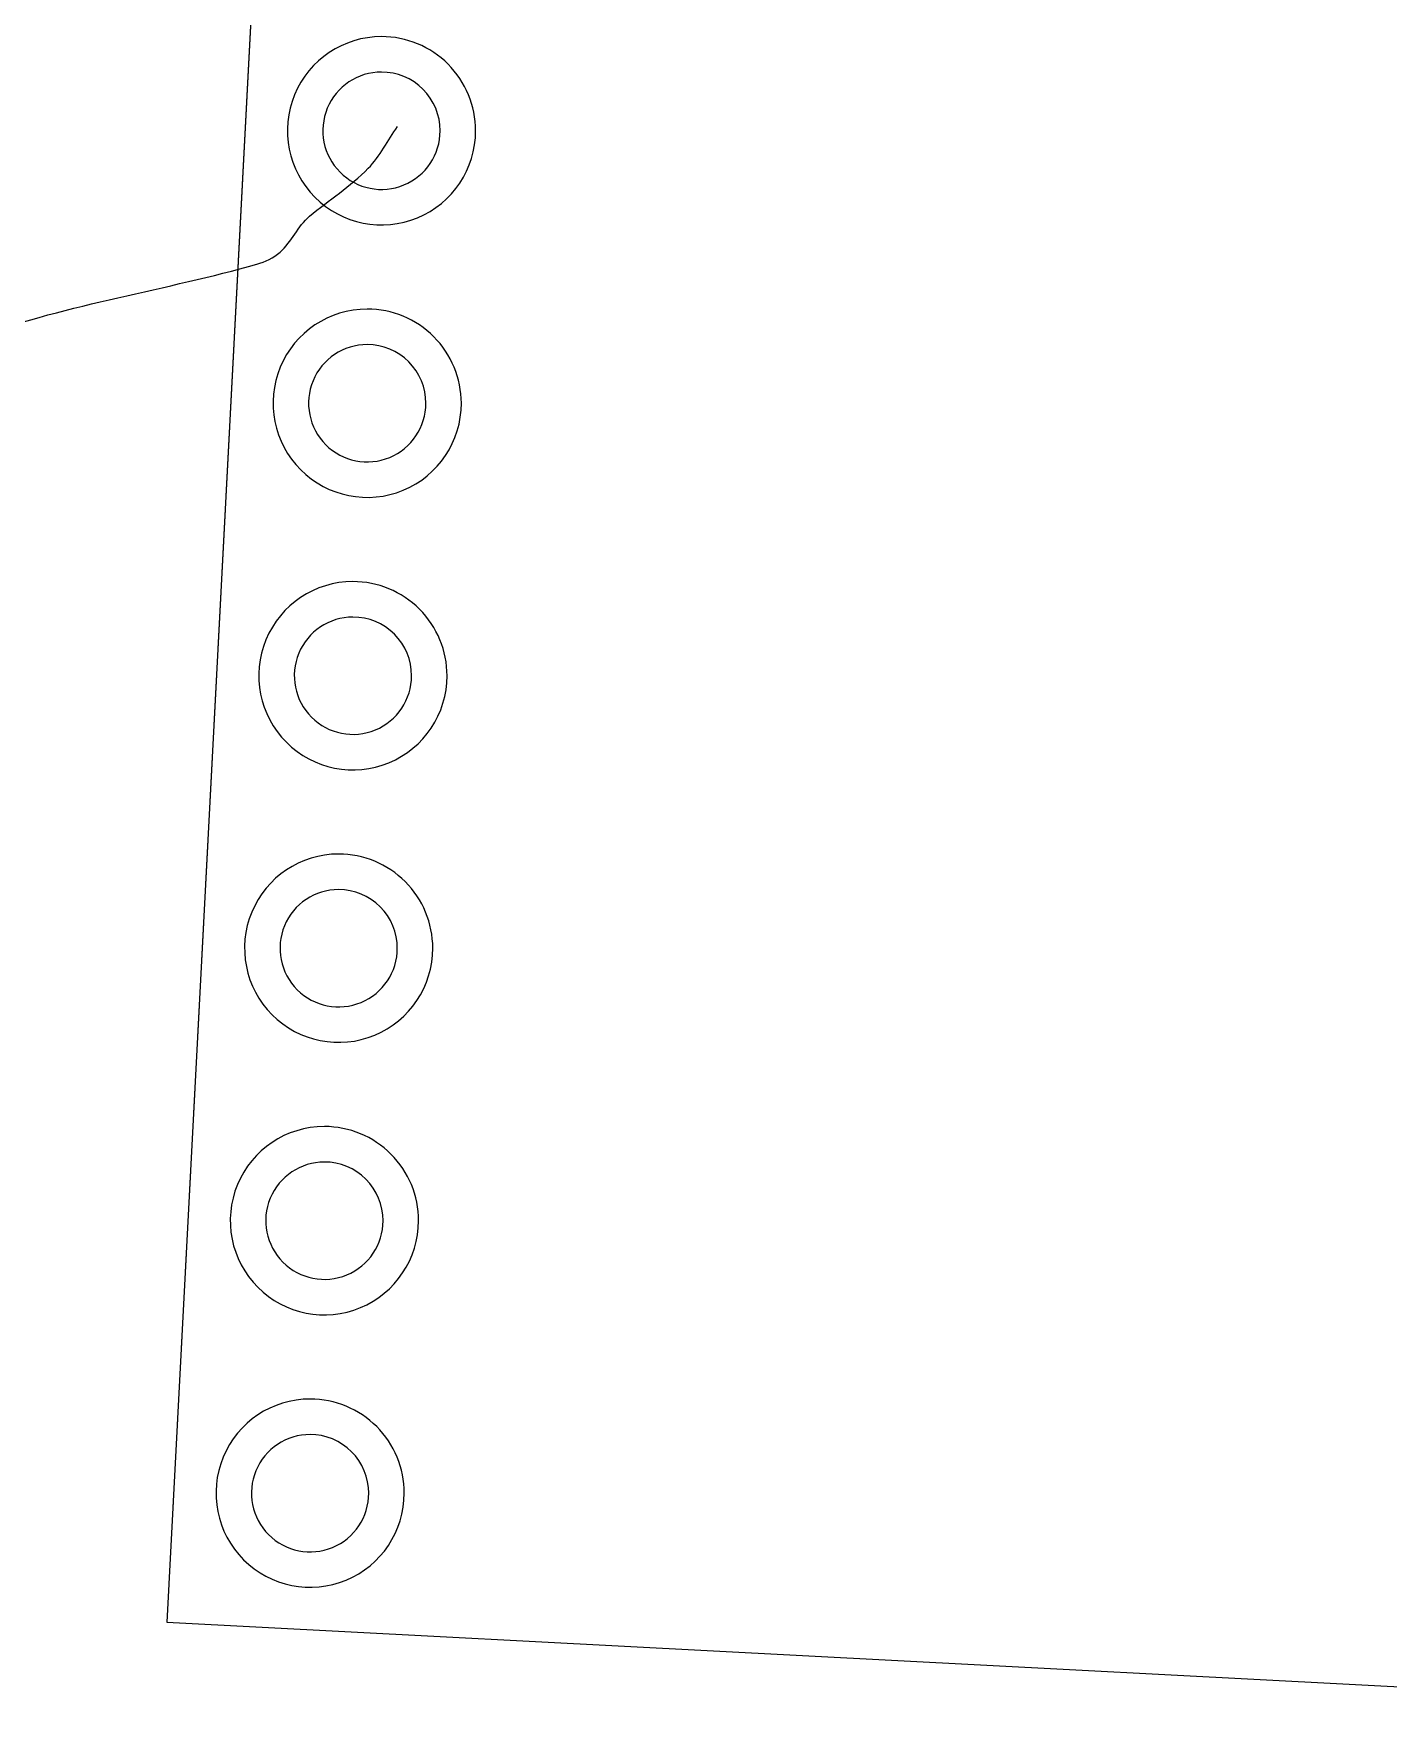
# Model space of a CAD drawing. Extents: x 28 to 165, y -144 to -37.
# Drawn here: x 134.56 to 147.17, y -102 to -86.28 of the extents above; entities that cross this region are included whole.
import ezdxf

# ---------------------------------------------------------------- set-up
doc = ezdxf.new("R2010")
doc.units = 0
doc.layers.get('0').update_dxf_attribs({"linetype": 'CONTINUOUS'})

msp = doc.modelspace()

# ---------------------------------------------------------------- linework, layer by layer
at = {"color": 7}
for points in [[(137.521356, -68.096385), (135.79322, -101.071164)], [(137.388422, -70.632907), (135.79322, -101.071164)], [(135.79322, -101.071164), (153.548871, -102.001698)], [(135.79322, -101.071164), (153.548871, -102.001698)]]:
    msp.add_lwpolyline(points, dxfattribs=at)
for points in [[(137.792615, -86.310462)], [(137.792615, -86.310462)], [(137.792615, -86.310462)], [(137.792615, -86.310462)], [(137.792615, -86.640663)], [(137.792615, -86.640663)], [(137.792615, -86.640663)], [(137.792615, -86.640663)], [(137.659682, -88.846984)], [(137.659682, -88.846984)], [(137.659682, -88.846984)], [(137.659682, -88.846984)], [(137.659682, -89.177184)], [(137.659682, -89.177184)], [(137.659682, -89.177184)], [(137.659682, -89.177184)], [(137.526749, -91.383505)], [(137.526749, -91.383505)], [(137.526749, -91.383505)], [(137.526749, -91.383505)], [(137.526749, -91.713706)], [(137.526749, -91.713706)], [(137.526749, -91.713706)], [(137.526749, -91.713706)], [(137.393815, -93.920027)], [(137.393815, -93.920027)], [(137.393815, -93.920027)], [(137.393815, -93.920027)], [(137.393815, -94.250227)], [(137.393815, -94.250227)], [(137.393815, -94.250227)], [(137.393815, -94.250227)], [(137.260882, -96.456548)], [(137.260882, -96.456548)], [(137.260882, -96.456548)], [(137.260882, -96.456548)], [(137.260882, -96.786748)], [(137.260882, -96.786748)], [(137.260882, -96.786748)], [(137.260882, -96.786748)], [(137.127949, -98.99307)], [(137.127949, -98.99307)], [(137.127949, -98.99307)], [(137.127949, -98.99307)], [(137.127949, -99.32327)], [(137.127949, -99.32327)], [(137.127949, -99.32327)], [(137.127949, -99.32327)]]:
    msp.add_lwpolyline(points, close=True, dxfattribs=at)
for points in [[(137.792615, -86.310462), (137.438185, -86.310462), (137.118654, -86.523966), (136.983019, -86.851417)], [(137.792615, -86.310462), (137.438185, -86.310462), (137.118654, -86.523966), (136.983019, -86.851417)], [(137.792615, -86.310462), (137.438185, -86.310462), (137.118654, -86.523966), (136.983019, -86.851417)], [(137.792615, -86.310462), (137.438185, -86.310462), (137.118654, -86.523966), (136.983019, -86.851417)], [(138.412253, -86.567125), (138.247915, -86.402787), (138.025025, -86.310462), (137.792615, -86.310462)], [(138.412253, -86.567125), (138.247915, -86.402787), (138.025025, -86.310462), (137.792615, -86.310462)], [(138.412253, -86.567125), (138.247915, -86.402787), (138.025025, -86.310462), (137.792615, -86.310462)], [(138.412253, -86.567125), (138.247915, -86.402787), (138.025025, -86.310462), (137.792615, -86.310462)], [(138.668916, -87.186763), (138.668916, -86.954354), (138.576592, -86.731463), (138.412253, -86.567125)], [(138.668916, -87.186763), (138.668916, -86.954354), (138.576592, -86.731463), (138.412253, -86.567125)], [(138.668916, -87.186763), (138.668916, -86.954354), (138.576592, -86.731463), (138.412253, -86.567125)], [(138.668916, -87.186763), (138.668916, -86.954354), (138.576592, -86.731463), (138.412253, -86.567125)], [(137.792615, -86.640663), (137.571738, -86.640663), (137.37261, -86.773716), (137.288084, -86.97778)], [(137.792615, -86.640663), (137.571738, -86.640663), (137.37261, -86.773716), (137.288084, -86.97778)], [(137.792615, -86.640663), (137.571738, -86.640663), (137.37261, -86.773716), (137.288084, -86.97778)], [(137.792615, -86.640663), (137.571738, -86.640663), (137.37261, -86.773716), (137.288084, -86.97778)], [(138.178767, -86.800612), (138.076353, -86.698198), (137.93745, -86.640663), (137.792615, -86.640663)], [(138.178767, -86.800612), (138.076353, -86.698198), (137.93745, -86.640663), (137.792615, -86.640663)], [(138.178767, -86.800612), (138.076353, -86.698198), (137.93745, -86.640663), (137.792615, -86.640663)], [(138.178767, -86.800612), (138.076353, -86.698198), (137.93745, -86.640663), (137.792615, -86.640663)], [(136.983019, -86.851417), (136.847384, -87.178869), (136.922357, -87.555781), (137.172977, -87.806402)], [(136.983019, -86.851417), (136.847384, -87.178869), (136.922357, -87.555781), (137.172977, -87.806402)], [(136.983019, -86.851417), (136.847384, -87.178869), (136.922357, -87.555781), (137.172977, -87.806402)], [(136.983019, -86.851417), (136.847384, -87.178869), (136.922357, -87.555781), (137.172977, -87.806402)], [(138.338716, -87.186763), (138.338716, -87.041928), (138.28118, -86.903026), (138.178767, -86.800612)], [(138.338716, -87.186763), (138.338716, -87.041928), (138.28118, -86.903026), (138.178767, -86.800612)], [(138.338716, -87.186763), (138.338716, -87.041928), (138.28118, -86.903026), (138.178767, -86.800612)], [(138.338716, -87.186763), (138.338716, -87.041928), (138.28118, -86.903026), (138.178767, -86.800612)], [(137.288084, -86.97778), (137.203558, -87.181843), (137.25028, -87.416731), (137.406464, -87.572915)], [(137.288084, -86.97778), (137.203558, -87.181843), (137.25028, -87.416731), (137.406464, -87.572915)], [(137.288084, -86.97778), (137.203558, -87.181843), (137.25028, -87.416731), (137.406464, -87.572915)], [(137.288084, -86.97778), (137.203558, -87.181843), (137.25028, -87.416731), (137.406464, -87.572915)], [(138.001599, -87.691294), (138.205663, -87.606768), (138.338716, -87.40764), (138.338716, -87.186763)], [(138.001599, -87.691294), (138.205663, -87.606768), (138.338716, -87.40764), (138.338716, -87.186763)], [(138.001599, -87.691294), (138.205663, -87.606768), (138.338716, -87.40764), (138.338716, -87.186763)], [(138.001599, -87.691294), (138.205663, -87.606768), (138.338716, -87.40764), (138.338716, -87.186763)], [(138.127961, -87.99636), (138.455412, -87.860725), (138.668916, -87.541194), (138.668916, -87.186763)], [(138.127961, -87.99636), (138.455412, -87.860725), (138.668916, -87.541194), (138.668916, -87.186763)], [(138.127961, -87.99636), (138.455412, -87.860725), (138.668916, -87.541194), (138.668916, -87.186763)], [(138.127961, -87.99636), (138.455412, -87.860725), (138.668916, -87.541194), (138.668916, -87.186763)], [(137.406464, -87.572915), (137.562647, -87.729098), (137.797535, -87.77582), (138.001599, -87.691294)], [(137.406464, -87.572915), (137.562647, -87.729098), (137.797535, -87.77582), (138.001599, -87.691294)], [(137.406464, -87.572915), (137.562647, -87.729098), (137.797535, -87.77582), (138.001599, -87.691294)], [(137.406464, -87.572915), (137.562647, -87.729098), (137.797535, -87.77582), (138.001599, -87.691294)], [(137.172977, -87.806402), (137.423597, -88.057022), (137.80051, -88.131994), (138.127961, -87.99636)], [(137.172977, -87.806402), (137.423597, -88.057022), (137.80051, -88.131994), (138.127961, -87.99636)], [(137.172977, -87.806402), (137.423597, -88.057022), (137.80051, -88.131994), (138.127961, -87.99636)], [(137.172977, -87.806402), (137.423597, -88.057022), (137.80051, -88.131994), (138.127961, -87.99636)], [(137.659682, -88.846984), (137.305251, -88.846984), (136.98572, -89.060488), (136.850086, -89.387939)], [(137.659682, -88.846984), (137.305251, -88.846984), (136.98572, -89.060488), (136.850086, -89.387939)], [(137.659682, -88.846984), (137.305251, -88.846984), (136.98572, -89.060488), (136.850086, -89.387939)], [(137.659682, -88.846984), (137.305251, -88.846984), (136.98572, -89.060488), (136.850086, -89.387939)], [(138.27932, -89.103646), (138.114982, -88.939308), (137.892092, -88.846984), (137.659682, -88.846984)], [(138.27932, -89.103646), (138.114982, -88.939308), (137.892092, -88.846984), (137.659682, -88.846984)], [(138.27932, -89.103646), (138.114982, -88.939308), (137.892092, -88.846984), (137.659682, -88.846984)], [(138.27932, -89.103646), (138.114982, -88.939308), (137.892092, -88.846984), (137.659682, -88.846984)], [(138.535983, -89.723285), (138.535983, -89.490875), (138.443659, -89.267985), (138.27932, -89.103646)], [(138.535983, -89.723285), (138.535983, -89.490875), (138.443659, -89.267985), (138.27932, -89.103646)], [(138.535983, -89.723285), (138.535983, -89.490875), (138.443659, -89.267985), (138.27932, -89.103646)], [(138.535983, -89.723285), (138.535983, -89.490875), (138.443659, -89.267985), (138.27932, -89.103646)], [(137.659682, -89.177184), (137.438805, -89.177184), (137.239677, -89.310237), (137.155151, -89.514301)], [(137.659682, -89.177184), (137.438805, -89.177184), (137.239677, -89.310237), (137.155151, -89.514301)], [(137.659682, -89.177184), (137.438805, -89.177184), (137.239677, -89.310237), (137.155151, -89.514301)], [(137.659682, -89.177184), (137.438805, -89.177184), (137.239677, -89.310237), (137.155151, -89.514301)], [(138.045833, -89.337133), (137.94342, -89.23472), (137.804517, -89.177184), (137.659682, -89.177184)], [(138.045833, -89.337133), (137.94342, -89.23472), (137.804517, -89.177184), (137.659682, -89.177184)], [(138.045833, -89.337133), (137.94342, -89.23472), (137.804517, -89.177184), (137.659682, -89.177184)], [(138.045833, -89.337133), (137.94342, -89.23472), (137.804517, -89.177184), (137.659682, -89.177184)], [(136.850086, -89.387939), (136.714451, -89.71539), (136.789424, -90.092303), (137.040044, -90.342923)], [(136.850086, -89.387939), (136.714451, -89.71539), (136.789424, -90.092303), (137.040044, -90.342923)], [(136.850086, -89.387939), (136.714451, -89.71539), (136.789424, -90.092303), (137.040044, -90.342923)], [(136.850086, -89.387939), (136.714451, -89.71539), (136.789424, -90.092303), (137.040044, -90.342923)], [(138.205783, -89.723285), (138.205783, -89.57845), (138.148247, -89.439547), (138.045833, -89.337133)], [(138.205783, -89.723285), (138.205783, -89.57845), (138.148247, -89.439547), (138.045833, -89.337133)], [(138.205783, -89.723285), (138.205783, -89.57845), (138.148247, -89.439547), (138.045833, -89.337133)], [(138.205783, -89.723285), (138.205783, -89.57845), (138.148247, -89.439547), (138.045833, -89.337133)], [(137.155151, -89.514301), (137.070625, -89.718365), (137.117347, -89.953252), (137.273531, -90.109436)], [(137.155151, -89.514301), (137.070625, -89.718365), (137.117347, -89.953252), (137.273531, -90.109436)], [(137.155151, -89.514301), (137.070625, -89.718365), (137.117347, -89.953252), (137.273531, -90.109436)], [(137.155151, -89.514301), (137.070625, -89.718365), (137.117347, -89.953252), (137.273531, -90.109436)], [(137.868666, -90.227816), (138.072729, -90.14329), (138.205783, -89.944162), (138.205783, -89.723285)], [(137.868666, -90.227816), (138.072729, -90.14329), (138.205783, -89.944162), (138.205783, -89.723285)], [(137.868666, -90.227816), (138.072729, -90.14329), (138.205783, -89.944162), (138.205783, -89.723285)], [(137.868666, -90.227816), (138.072729, -90.14329), (138.205783, -89.944162), (138.205783, -89.723285)], [(137.995028, -90.532881), (138.322479, -90.397246), (138.535983, -90.077715), (138.535983, -89.723285)], [(137.995028, -90.532881), (138.322479, -90.397246), (138.535983, -90.077715), (138.535983, -89.723285)], [(137.995028, -90.532881), (138.322479, -90.397246), (138.535983, -90.077715), (138.535983, -89.723285)], [(137.995028, -90.532881), (138.322479, -90.397246), (138.535983, -90.077715), (138.535983, -89.723285)], [(137.273531, -90.109436), (137.429714, -90.26562), (137.664602, -90.312342), (137.868666, -90.227816)], [(137.273531, -90.109436), (137.429714, -90.26562), (137.664602, -90.312342), (137.868666, -90.227816)], [(137.273531, -90.109436), (137.429714, -90.26562), (137.664602, -90.312342), (137.868666, -90.227816)], [(137.273531, -90.109436), (137.429714, -90.26562), (137.664602, -90.312342), (137.868666, -90.227816)], [(137.040044, -90.342923), (137.290664, -90.593543), (137.667577, -90.668516), (137.995028, -90.532881)], [(137.040044, -90.342923), (137.290664, -90.593543), (137.667577, -90.668516), (137.995028, -90.532881)], [(137.040044, -90.342923), (137.290664, -90.593543), (137.667577, -90.668516), (137.995028, -90.532881)], [(137.040044, -90.342923), (137.290664, -90.593543), (137.667577, -90.668516), (137.995028, -90.532881)], [(137.526749, -91.383505), (137.172318, -91.383505), (136.852787, -91.597009), (136.717153, -91.92446)], [(137.526749, -91.383505), (137.172318, -91.383505), (136.852787, -91.597009), (136.717153, -91.92446)], [(137.526749, -91.383505), (137.172318, -91.383505), (136.852787, -91.597009), (136.717153, -91.92446)], [(137.526749, -91.383505), (137.172318, -91.383505), (136.852787, -91.597009), (136.717153, -91.92446)], [(138.146387, -91.640168), (137.982049, -91.47583), (137.759158, -91.383505), (137.526749, -91.383505)], [(138.146387, -91.640168), (137.982049, -91.47583), (137.759158, -91.383505), (137.526749, -91.383505)], [(138.146387, -91.640168), (137.982049, -91.47583), (137.759158, -91.383505), (137.526749, -91.383505)], [(138.146387, -91.640168), (137.982049, -91.47583), (137.759158, -91.383505), (137.526749, -91.383505)], [(137.526749, -91.713706), (137.305872, -91.713706), (137.106744, -91.846759), (137.022218, -92.050823)], [(137.526749, -91.713706), (137.305872, -91.713706), (137.106744, -91.846759), (137.022218, -92.050823)], [(137.526749, -91.713706), (137.305872, -91.713706), (137.106744, -91.846759), (137.022218, -92.050823)], [(137.526749, -91.713706), (137.305872, -91.713706), (137.106744, -91.846759), (137.022218, -92.050823)], [(137.9129, -91.873655), (137.810487, -91.771241), (137.671584, -91.713706), (137.526749, -91.713706)], [(137.9129, -91.873655), (137.810487, -91.771241), (137.671584, -91.713706), (137.526749, -91.713706)], [(137.9129, -91.873655), (137.810487, -91.771241), (137.671584, -91.713706), (137.526749, -91.713706)], [(137.9129, -91.873655), (137.810487, -91.771241), (137.671584, -91.713706), (137.526749, -91.713706)], [(138.40305, -92.259806), (138.40305, -92.027397), (138.310726, -91.804506), (138.146387, -91.640168)], [(138.40305, -92.259806), (138.40305, -92.027397), (138.310726, -91.804506), (138.146387, -91.640168)], [(138.40305, -92.259806), (138.40305, -92.027397), (138.310726, -91.804506), (138.146387, -91.640168)], [(138.40305, -92.259806), (138.40305, -92.027397), (138.310726, -91.804506), (138.146387, -91.640168)], [(136.717153, -91.92446), (136.581518, -92.251912), (136.65649, -92.628824), (136.907111, -92.879444)], [(136.717153, -91.92446), (136.581518, -92.251912), (136.65649, -92.628824), (136.907111, -92.879444)], [(136.717153, -91.92446), (136.581518, -92.251912), (136.65649, -92.628824), (136.907111, -92.879444)], [(136.717153, -91.92446), (136.581518, -92.251912), (136.65649, -92.628824), (136.907111, -92.879444)], [(138.072849, -92.259806), (138.072849, -92.114971), (138.015314, -91.976068), (137.9129, -91.873655)], [(138.072849, -92.259806), (138.072849, -92.114971), (138.015314, -91.976068), (137.9129, -91.873655)], [(138.072849, -92.259806), (138.072849, -92.114971), (138.015314, -91.976068), (137.9129, -91.873655)], [(138.072849, -92.259806), (138.072849, -92.114971), (138.015314, -91.976068), (137.9129, -91.873655)], [(137.022218, -92.050823), (136.937692, -92.254886), (136.984414, -92.489774), (137.140598, -92.645958)], [(137.022218, -92.050823), (136.937692, -92.254886), (136.984414, -92.489774), (137.140598, -92.645958)], [(137.022218, -92.050823), (136.937692, -92.254886), (136.984414, -92.489774), (137.140598, -92.645958)], [(137.022218, -92.050823), (136.937692, -92.254886), (136.984414, -92.489774), (137.140598, -92.645958)], [(137.735733, -92.764337), (137.939796, -92.679811), (138.072849, -92.480683), (138.072849, -92.259806)], [(137.735733, -92.764337), (137.939796, -92.679811), (138.072849, -92.480683), (138.072849, -92.259806)], [(137.735733, -92.764337), (137.939796, -92.679811), (138.072849, -92.480683), (138.072849, -92.259806)], [(137.735733, -92.764337), (137.939796, -92.679811), (138.072849, -92.480683), (138.072849, -92.259806)], [(137.862095, -93.069403), (138.189546, -92.933768), (138.40305, -92.614237), (138.40305, -92.259806)], [(137.862095, -93.069403), (138.189546, -92.933768), (138.40305, -92.614237), (138.40305, -92.259806)], [(137.862095, -93.069403), (138.189546, -92.933768), (138.40305, -92.614237), (138.40305, -92.259806)], [(137.862095, -93.069403), (138.189546, -92.933768), (138.40305, -92.614237), (138.40305, -92.259806)], [(137.140598, -92.645958), (137.296781, -92.802141), (137.531669, -92.848863), (137.735733, -92.764337)], [(137.140598, -92.645958), (137.296781, -92.802141), (137.531669, -92.848863), (137.735733, -92.764337)], [(137.140598, -92.645958), (137.296781, -92.802141), (137.531669, -92.848863), (137.735733, -92.764337)], [(137.140598, -92.645958), (137.296781, -92.802141), (137.531669, -92.848863), (137.735733, -92.764337)], [(136.907111, -92.879444), (137.157731, -93.130065), (137.534644, -93.205037), (137.862095, -93.069403)], [(136.907111, -92.879444), (137.157731, -93.130065), (137.534644, -93.205037), (137.862095, -93.069403)], [(136.907111, -92.879444), (137.157731, -93.130065), (137.534644, -93.205037), (137.862095, -93.069403)], [(136.907111, -92.879444), (137.157731, -93.130065), (137.534644, -93.205037), (137.862095, -93.069403)], [(137.393815, -93.920027), (137.039384, -93.920027), (136.719853, -94.133531), (136.584218, -94.460982)], [(137.393815, -93.920027), (137.039384, -93.920027), (136.719853, -94.133531), (136.584218, -94.460982)], [(137.393815, -93.920027), (137.039384, -93.920027), (136.719853, -94.133531), (136.584218, -94.460982)], [(137.393815, -93.920027), (137.039384, -93.920027), (136.719853, -94.133531), (136.584218, -94.460982)], [(138.013453, -94.176689), (137.849115, -94.012351), (137.626224, -93.920027), (137.393815, -93.920027)], [(138.013453, -94.176689), (137.849115, -94.012351), (137.626224, -93.920027), (137.393815, -93.920027)], [(138.013453, -94.176689), (137.849115, -94.012351), (137.626224, -93.920027), (137.393815, -93.920027)], [(138.013453, -94.176689), (137.849115, -94.012351), (137.626224, -93.920027), (137.393815, -93.920027)], [(137.393815, -94.250227), (137.172938, -94.250227), (136.97381, -94.38328), (136.889284, -94.587344)], [(137.393815, -94.250227), (137.172938, -94.250227), (136.97381, -94.38328), (136.889284, -94.587344)], [(137.393815, -94.250227), (137.172938, -94.250227), (136.97381, -94.38328), (136.889284, -94.587344)], [(137.393815, -94.250227), (137.172938, -94.250227), (136.97381, -94.38328), (136.889284, -94.587344)], [(137.779966, -94.410176), (137.677553, -94.307762), (137.53865, -94.250227), (137.393815, -94.250227)], [(137.779966, -94.410176), (137.677553, -94.307762), (137.53865, -94.250227), (137.393815, -94.250227)], [(137.779966, -94.410176), (137.677553, -94.307762), (137.53865, -94.250227), (137.393815, -94.250227)], [(137.779966, -94.410176), (137.677553, -94.307762), (137.53865, -94.250227), (137.393815, -94.250227)], [(138.270116, -94.796328), (138.270116, -94.563918), (138.177791, -94.341028), (138.013453, -94.176689)], [(138.270116, -94.796328), (138.270116, -94.563918), (138.177791, -94.341028), (138.013453, -94.176689)], [(138.270116, -94.796328), (138.270116, -94.563918), (138.177791, -94.341028), (138.013453, -94.176689)], [(138.270116, -94.796328), (138.270116, -94.563918), (138.177791, -94.341028), (138.013453, -94.176689)], [(136.584218, -94.460982), (136.448584, -94.788433), (136.523556, -95.165346), (136.774177, -95.415966)], [(136.584218, -94.460982), (136.448584, -94.788433), (136.523556, -95.165346), (136.774177, -95.415966)], [(136.584218, -94.460982), (136.448584, -94.788433), (136.523556, -95.165346), (136.774177, -95.415966)], [(136.584218, -94.460982), (136.448584, -94.788433), (136.523556, -95.165346), (136.774177, -95.415966)], [(137.939915, -94.796328), (137.939915, -94.651493), (137.88238, -94.51259), (137.779966, -94.410176)], [(137.939915, -94.796328), (137.939915, -94.651493), (137.88238, -94.51259), (137.779966, -94.410176)], [(137.939915, -94.796328), (137.939915, -94.651493), (137.88238, -94.51259), (137.779966, -94.410176)], [(137.939915, -94.796328), (137.939915, -94.651493), (137.88238, -94.51259), (137.779966, -94.410176)], [(136.889284, -94.587344), (136.804758, -94.791408), (136.85148, -95.026295), (137.007663, -95.182479)], [(136.889284, -94.587344), (136.804758, -94.791408), (136.85148, -95.026295), (137.007663, -95.182479)], [(136.889284, -94.587344), (136.804758, -94.791408), (136.85148, -95.026295), (137.007663, -95.182479)], [(136.889284, -94.587344), (136.804758, -94.791408), (136.85148, -95.026295), (137.007663, -95.182479)], [(137.602798, -95.300859), (137.806862, -95.216333), (137.939915, -95.017205), (137.939915, -94.796328)], [(137.602798, -95.300859), (137.806862, -95.216333), (137.939915, -95.017205), (137.939915, -94.796328)], [(137.602798, -95.300859), (137.806862, -95.216333), (137.939915, -95.017205), (137.939915, -94.796328)], [(137.602798, -95.300859), (137.806862, -95.216333), (137.939915, -95.017205), (137.939915, -94.796328)], [(137.729161, -95.605924), (138.056612, -95.470289), (138.270116, -95.150758), (138.270116, -94.796328)], [(137.729161, -95.605924), (138.056612, -95.470289), (138.270116, -95.150758), (138.270116, -94.796328)], [(137.729161, -95.605924), (138.056612, -95.470289), (138.270116, -95.150758), (138.270116, -94.796328)], [(137.729161, -95.605924), (138.056612, -95.470289), (138.270116, -95.150758), (138.270116, -94.796328)], [(137.007663, -95.182479), (137.163847, -95.338663), (137.398735, -95.385385), (137.602798, -95.300859)], [(137.007663, -95.182479), (137.163847, -95.338663), (137.398735, -95.385385), (137.602798, -95.300859)], [(137.007663, -95.182479), (137.163847, -95.338663), (137.398735, -95.385385), (137.602798, -95.300859)], [(137.007663, -95.182479), (137.163847, -95.338663), (137.398735, -95.385385), (137.602798, -95.300859)], [(136.774177, -95.415966), (137.024797, -95.666586), (137.401709, -95.741559), (137.729161, -95.605924)], [(136.774177, -95.415966), (137.024797, -95.666586), (137.401709, -95.741559), (137.729161, -95.605924)], [(136.774177, -95.415966), (137.024797, -95.666586), (137.401709, -95.741559), (137.729161, -95.605924)], [(136.774177, -95.415966), (137.024797, -95.666586), (137.401709, -95.741559), (137.729161, -95.605924)], [(137.260882, -96.456548), (136.906451, -96.456548), (136.58692, -96.670052), (136.451285, -96.997503)], [(137.260882, -96.456548), (136.906451, -96.456548), (136.58692, -96.670052), (136.451285, -96.997503)], [(137.260882, -96.456548), (136.906451, -96.456548), (136.58692, -96.670052), (136.451285, -96.997503)], [(137.260882, -96.456548), (136.906451, -96.456548), (136.58692, -96.670052), (136.451285, -96.997503)], [(137.88052, -96.713211), (137.716182, -96.548872), (137.493291, -96.456548), (137.260882, -96.456548)], [(137.88052, -96.713211), (137.716182, -96.548872), (137.493291, -96.456548), (137.260882, -96.456548)], [(137.88052, -96.713211), (137.716182, -96.548872), (137.493291, -96.456548), (137.260882, -96.456548)], [(137.88052, -96.713211), (137.716182, -96.548872), (137.493291, -96.456548), (137.260882, -96.456548)], [(137.260882, -96.786748), (137.040005, -96.786748), (136.840877, -96.919802), (136.756351, -97.123865)], [(137.260882, -96.786748), (137.040005, -96.786748), (136.840877, -96.919802), (136.756351, -97.123865)], [(137.260882, -96.786748), (137.040005, -96.786748), (136.840877, -96.919802), (136.756351, -97.123865)], [(137.260882, -96.786748), (137.040005, -96.786748), (136.840877, -96.919802), (136.756351, -97.123865)], [(137.647033, -96.946698), (137.544619, -96.844284), (137.405717, -96.786748), (137.260882, -96.786748)], [(137.647033, -96.946698), (137.544619, -96.844284), (137.405717, -96.786748), (137.260882, -96.786748)], [(137.647033, -96.946698), (137.544619, -96.844284), (137.405717, -96.786748), (137.260882, -96.786748)], [(137.647033, -96.946698), (137.544619, -96.844284), (137.405717, -96.786748), (137.260882, -96.786748)], [(138.137183, -97.332849), (138.137183, -97.10044), (138.044858, -96.877549), (137.88052, -96.713211)], [(138.137183, -97.332849), (138.137183, -97.10044), (138.044858, -96.877549), (137.88052, -96.713211)], [(138.137183, -97.332849), (138.137183, -97.10044), (138.044858, -96.877549), (137.88052, -96.713211)], [(138.137183, -97.332849), (138.137183, -97.10044), (138.044858, -96.877549), (137.88052, -96.713211)], [(137.806982, -97.332849), (137.806982, -97.188014), (137.749447, -97.049111), (137.647033, -96.946698)], [(137.806982, -97.332849), (137.806982, -97.188014), (137.749447, -97.049111), (137.647033, -96.946698)], [(137.806982, -97.332849), (137.806982, -97.188014), (137.749447, -97.049111), (137.647033, -96.946698)], [(137.806982, -97.332849), (137.806982, -97.188014), (137.749447, -97.049111), (137.647033, -96.946698)], [(136.451285, -96.997503), (136.315651, -97.324954), (136.390623, -97.701867), (136.641243, -97.952487)], [(136.451285, -96.997503), (136.315651, -97.324954), (136.390623, -97.701867), (136.641243, -97.952487)], [(136.451285, -96.997503), (136.315651, -97.324954), (136.390623, -97.701867), (136.641243, -97.952487)], [(136.451285, -96.997503), (136.315651, -97.324954), (136.390623, -97.701867), (136.641243, -97.952487)], [(136.756351, -97.123865), (136.671825, -97.327929), (136.718547, -97.562817), (136.87473, -97.719)], [(136.756351, -97.123865), (136.671825, -97.327929), (136.718547, -97.562817), (136.87473, -97.719)], [(136.756351, -97.123865), (136.671825, -97.327929), (136.718547, -97.562817), (136.87473, -97.719)], [(136.756351, -97.123865), (136.671825, -97.327929), (136.718547, -97.562817), (136.87473, -97.719)], [(137.469865, -97.83738), (137.673929, -97.752854), (137.806982, -97.553726), (137.806982, -97.332849)], [(137.469865, -97.83738), (137.673929, -97.752854), (137.806982, -97.553726), (137.806982, -97.332849)], [(137.469865, -97.83738), (137.673929, -97.752854), (137.806982, -97.553726), (137.806982, -97.332849)], [(137.469865, -97.83738), (137.673929, -97.752854), (137.806982, -97.553726), (137.806982, -97.332849)], [(137.596228, -98.142445), (137.923679, -98.006811), (138.137183, -97.68728), (138.137183, -97.332849)], [(137.596228, -98.142445), (137.923679, -98.006811), (138.137183, -97.68728), (138.137183, -97.332849)], [(137.596228, -98.142445), (137.923679, -98.006811), (138.137183, -97.68728), (138.137183, -97.332849)], [(137.596228, -98.142445), (137.923679, -98.006811), (138.137183, -97.68728), (138.137183, -97.332849)], [(136.87473, -97.719), (137.030914, -97.875184), (137.265802, -97.921906), (137.469865, -97.83738)], [(136.87473, -97.719), (137.030914, -97.875184), (137.265802, -97.921906), (137.469865, -97.83738)], [(136.87473, -97.719), (137.030914, -97.875184), (137.265802, -97.921906), (137.469865, -97.83738)], [(136.87473, -97.719), (137.030914, -97.875184), (137.265802, -97.921906), (137.469865, -97.83738)], [(136.641243, -97.952487), (136.891864, -98.203108), (137.268776, -98.27808), (137.596228, -98.142445)], [(136.641243, -97.952487), (136.891864, -98.203108), (137.268776, -98.27808), (137.596228, -98.142445)], [(136.641243, -97.952487), (136.891864, -98.203108), (137.268776, -98.27808), (137.596228, -98.142445)], [(136.641243, -97.952487), (136.891864, -98.203108), (137.268776, -98.27808), (137.596228, -98.142445)], [(137.127949, -98.99307), (136.773518, -98.99307), (136.453987, -99.206573), (136.318352, -99.534025)], [(137.127949, -98.99307), (136.773518, -98.99307), (136.453987, -99.206573), (136.318352, -99.534025)], [(137.127949, -98.99307), (136.773518, -98.99307), (136.453987, -99.206573), (136.318352, -99.534025)], [(137.127949, -98.99307), (136.773518, -98.99307), (136.453987, -99.206573), (136.318352, -99.534025)], [(137.747587, -99.249732), (137.583249, -99.085394), (137.360358, -98.99307), (137.127949, -98.99307)], [(137.747587, -99.249732), (137.583249, -99.085394), (137.360358, -98.99307), (137.127949, -98.99307)], [(137.747587, -99.249732), (137.583249, -99.085394), (137.360358, -98.99307), (137.127949, -98.99307)], [(137.747587, -99.249732), (137.583249, -99.085394), (137.360358, -98.99307), (137.127949, -98.99307)], [(137.127949, -99.32327), (136.907072, -99.32327), (136.707943, -99.456323), (136.623418, -99.660387)], [(137.127949, -99.32327), (136.907072, -99.32327), (136.707943, -99.456323), (136.623418, -99.660387)], [(137.127949, -99.32327), (136.907072, -99.32327), (136.707943, -99.456323), (136.623418, -99.660387)], [(137.127949, -99.32327), (136.907072, -99.32327), (136.707943, -99.456323), (136.623418, -99.660387)], [(137.5141, -99.483219), (137.411686, -99.380805), (137.272783, -99.32327), (137.127949, -99.32327)], [(137.5141, -99.483219), (137.411686, -99.380805), (137.272783, -99.32327), (137.127949, -99.32327)], [(137.5141, -99.483219), (137.411686, -99.380805), (137.272783, -99.32327), (137.127949, -99.32327)], [(137.5141, -99.483219), (137.411686, -99.380805), (137.272783, -99.32327), (137.127949, -99.32327)], [(138.004249, -99.86937), (138.004249, -99.636961), (137.911925, -99.41407), (137.747587, -99.249732)], [(138.004249, -99.86937), (138.004249, -99.636961), (137.911925, -99.41407), (137.747587, -99.249732)], [(138.004249, -99.86937), (138.004249, -99.636961), (137.911925, -99.41407), (137.747587, -99.249732)], [(138.004249, -99.86937), (138.004249, -99.636961), (137.911925, -99.41407), (137.747587, -99.249732)], [(137.674049, -99.86937), (137.674049, -99.724536), (137.616514, -99.585633), (137.5141, -99.483219)], [(137.674049, -99.86937), (137.674049, -99.724536), (137.616514, -99.585633), (137.5141, -99.483219)], [(137.674049, -99.86937), (137.674049, -99.724536), (137.616514, -99.585633), (137.5141, -99.483219)], [(137.674049, -99.86937), (137.674049, -99.724536), (137.616514, -99.585633), (137.5141, -99.483219)], [(136.318352, -99.534025), (136.182717, -99.861476), (136.25769, -100.238388), (136.50831, -100.489009)], [(136.318352, -99.534025), (136.182717, -99.861476), (136.25769, -100.238388), (136.50831, -100.489009)], [(136.318352, -99.534025), (136.182717, -99.861476), (136.25769, -100.238388), (136.50831, -100.489009)], [(136.318352, -99.534025), (136.182717, -99.861476), (136.25769, -100.238388), (136.50831, -100.489009)], [(136.623418, -99.660387), (136.538892, -99.864451), (136.585614, -100.099338), (136.741797, -100.255522)], [(136.623418, -99.660387), (136.538892, -99.864451), (136.585614, -100.099338), (136.741797, -100.255522)], [(136.623418, -99.660387), (136.538892, -99.864451), (136.585614, -100.099338), (136.741797, -100.255522)], [(136.623418, -99.660387), (136.538892, -99.864451), (136.585614, -100.099338), (136.741797, -100.255522)], [(137.336932, -100.373901), (137.540996, -100.289375), (137.674049, -100.090247), (137.674049, -99.86937)], [(137.336932, -100.373901), (137.540996, -100.289375), (137.674049, -100.090247), (137.674049, -99.86937)], [(137.336932, -100.373901), (137.540996, -100.289375), (137.674049, -100.090247), (137.674049, -99.86937)], [(137.336932, -100.373901), (137.540996, -100.289375), (137.674049, -100.090247), (137.674049, -99.86937)], [(137.463294, -100.678967), (137.790746, -100.543332), (138.004249, -100.223801), (138.004249, -99.86937)], [(137.463294, -100.678967), (137.790746, -100.543332), (138.004249, -100.223801), (138.004249, -99.86937)], [(137.463294, -100.678967), (137.790746, -100.543332), (138.004249, -100.223801), (138.004249, -99.86937)], [(137.463294, -100.678967), (137.790746, -100.543332), (138.004249, -100.223801), (138.004249, -99.86937)], [(136.741797, -100.255522), (136.897981, -100.411705), (137.132868, -100.458427), (137.336932, -100.373901)], [(136.741797, -100.255522), (136.897981, -100.411705), (137.132868, -100.458427), (137.336932, -100.373901)], [(136.741797, -100.255522), (136.897981, -100.411705), (137.132868, -100.458427), (137.336932, -100.373901)], [(136.741797, -100.255522), (136.897981, -100.411705), (137.132868, -100.458427), (137.336932, -100.373901)], [(136.50831, -100.489009), (136.758931, -100.739629), (137.135843, -100.814602), (137.463294, -100.678967)], [(136.50831, -100.489009), (136.758931, -100.739629), (137.135843, -100.814602), (137.463294, -100.678967)], [(136.50831, -100.489009), (136.758931, -100.739629), (137.135843, -100.814602), (137.463294, -100.678967)], [(136.50831, -100.489009), (136.758931, -100.739629), (137.135843, -100.814602), (137.463294, -100.678967)]]:
    msp.add_open_spline(points, degree=3, dxfattribs=at)
at = {"color": 2}
for points in [[(137.668751, -87.536565), (137.779511, -87.423477), (137.850841, -87.276283), (137.941891, -87.146144)], [(137.122451, -87.982762), (137.302941, -87.831994), (137.503851, -87.704919), (137.668751, -87.536565)], [(136.8493, -88.317407), (136.95634, -88.22179), (137.01238, -88.074711), (137.122451, -87.982762)], [(136.63079, -88.428955), (136.70921, -88.406537), (136.78801, -88.372157), (136.8493, -88.317407)], [(134.063208, -89.098251), (134.865028, -88.802152), (135.806809, -88.664507), (136.63079, -88.428955)]]:
    msp.add_open_spline(points, degree=3, dxfattribs=at)

doc.saveas('drawing.dxf')
